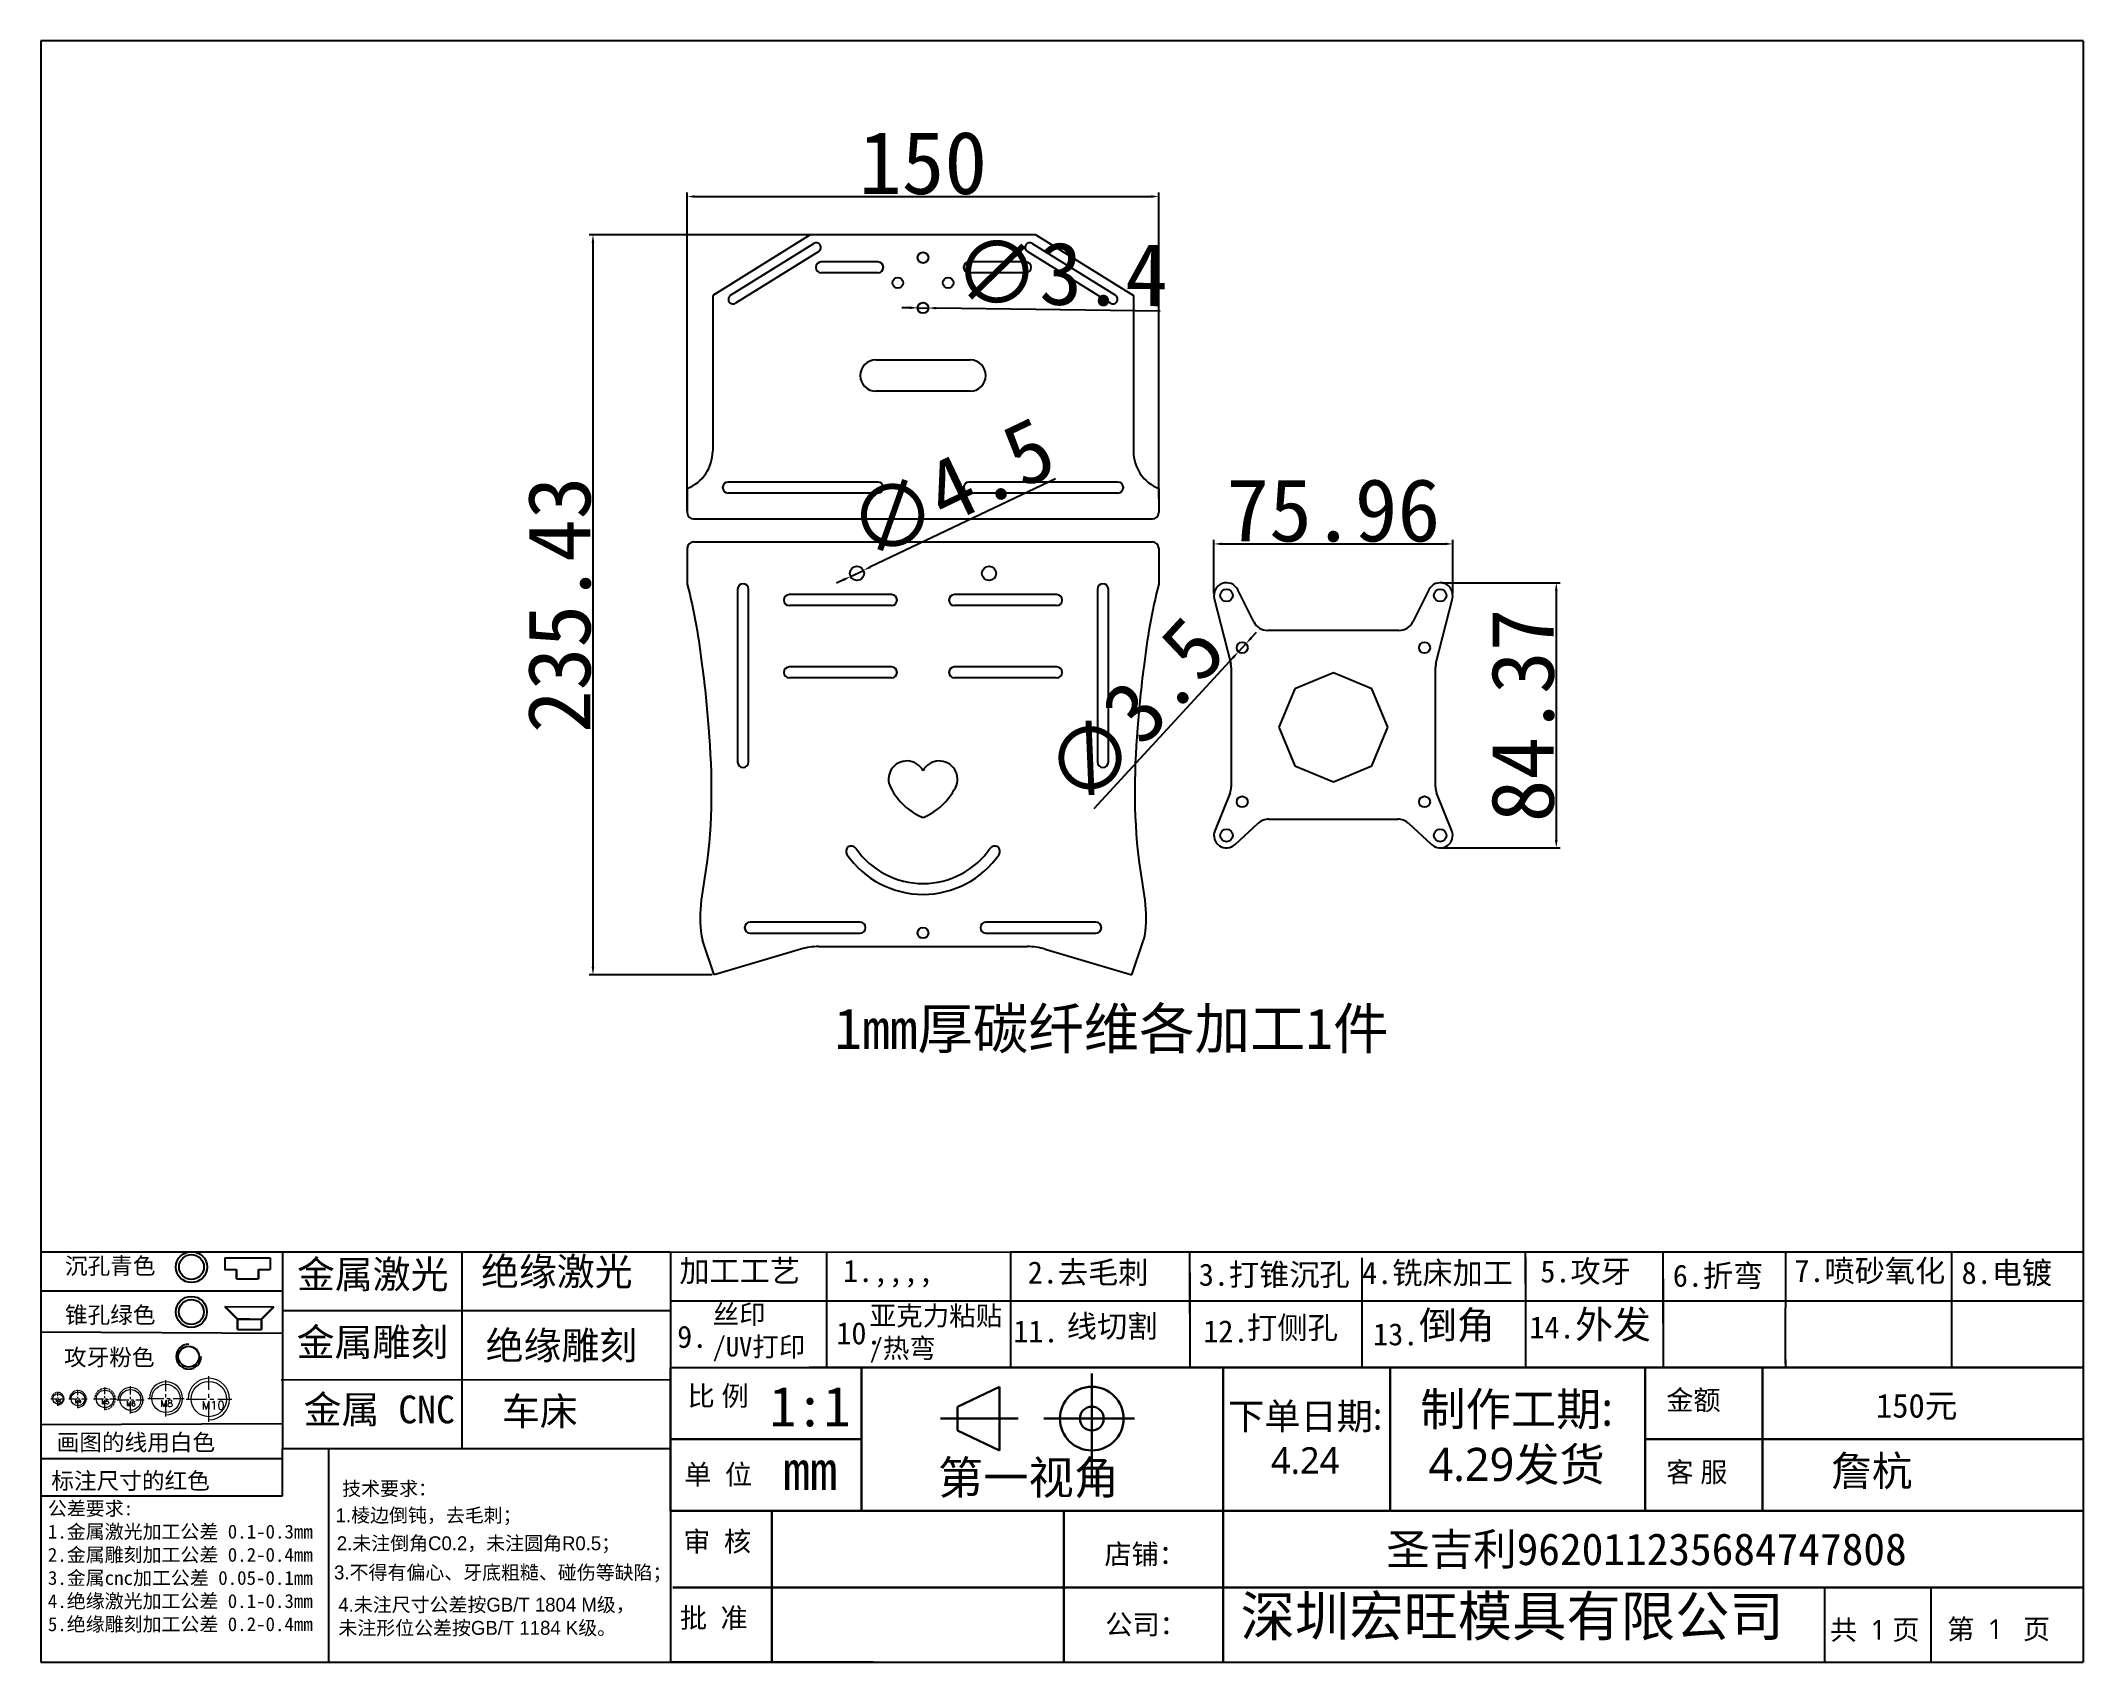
# Model space of a CAD drawing. Header units: millimetres. Extents: x 4428 to 5078, y -125 to 391.
import ezdxf

# ---------------------------------------------------------------- set-up
doc = ezdxf.new("R2010")
doc.units = ezdxf.units.MM
doc.linetypes.add('CENTER', pattern=[2, 1.25, -0.25, 0.25, -0.25])
doc.linetypes.add('HIDDEN', pattern=[9.525, 6.35, -3.175])
doc.layers.add('screw', color=33, linetype='Continuous', lineweight=13)
doc.layers.add('粗实线', color=7, linetype='Continuous', lineweight=30)
doc.styles.add('SLDTEXTSTYLE0', font='')
doc.styles.get("Standard").update_dxf_attribs({"font": ''})
doc.styles.add('TXT', font='txt.shx', dxfattribs={"bigfont": 'gbcbig.shx'})
doc.styles.add('微软雅黑_txtstyle_2.00_0_0', font='msyh.ttf', dxfattribs={"height": 2})
doc.styles.add('微软雅黑_txtstyle_3.00_0_0', font='msyh.ttf', dxfattribs={"height": 3})
doc.styles.get('SLDTEXTSTYLE0').set_extended_font_data('汉仪长仿宋体')
doc.styles.get('Standard').set_extended_font_data('SimSun')
doc.dimstyles.new('常用中号标注2', dxfattribs={"dimtxt": 10, "dimasz": 2.5, "dimexe": 1.25, "dimexo": 0.625, "dimtad": 1, "dimdsep": 46, "dimtxsty": 'Standard', "dimcen": 5, "dimclrd": 1, "dimclre": 1, "dimclrt": 1, "dimadec": 0, "dimazin": 0, "dimtfac": 1, "dimtmove": 0, "dimatfit": 3, "dimfxl": 0, "dimarcsym": 0})

# ---------------------------------------------------------------- blocks, each defined once
blk = doc.blocks.new('*D308')
at = {"color": 1, "lineweight": -2, "transparency": 16777216}
for p, q in [((4676.26, 328.86), (4601.97, 328.86)), ((4603.22, 326.36), (4603.22, 95.93)), ((4641.12, 93.43), (4601.97, 93.43))]:
    blk.add_line(p, q, dxfattribs=at)
at = {"color": 1, "transparency": 16777216}
for points in [[(4602.81, 326.36), (4603.64, 326.36), (4603.22, 328.86)], [(4602.81, 95.93), (4603.64, 95.93), (4603.22, 93.43)]]:
    blk.add_solid(points, dxfattribs=at)
at = {"layer": 'Defpoints', "color": 0, "transparency": 16777216}
for p in [(4676.89, 328.86), (4603.22, 93.43), (4641.75, 93.43)]:
    blk.add_point(p, dxfattribs=at)
at = {"color": 1, "transparency": 16777216, "insert": (4592.6, 211.14), "char_height": 20, "attachment_point": 5, "rotation": 90}
blk.add_mtext('235.43', dxfattribs=at)
blk = doc.blocks.new('*D309')
at = {"color": 1, "lineweight": -2, "transparency": 16777216}
for p, q in [((4633.21, 241.08), (4633.21, 342.25)), ((4635.71, 341), (4780.71, 341)), ((4783.21, 244.91), (4783.21, 342.25))]:
    blk.add_line(p, q, dxfattribs=at)
at = {"color": 1, "transparency": 16777216}
for points in [[(4635.71, 341.42), (4635.71, 340.58), (4633.21, 341)], [(4780.71, 341.42), (4780.71, 340.58), (4783.21, 341)]]:
    blk.add_solid(points, dxfattribs=at)
at = {"layer": 'Defpoints', "color": 0, "transparency": 16777216}
for p in [(4783.21, 341), (4783.21, 244.29), (4633.21, 240.45)]:
    blk.add_point(p, dxfattribs=at)
at = {"color": 1, "transparency": 16777216, "insert": (4708.21, 351.62), "char_height": 20, "attachment_point": 5}
blk.add_mtext('150', dxfattribs=at)
blk = doc.blocks.new('*D311')
at = {"color": 1, "lineweight": -2, "transparency": 16777216}
for p, q in [((4800.75, 214.78), (4800.75, 231.76)), ((4803.25, 230.51), (4874.21, 230.51)), ((4876.71, 214.78), (4876.71, 231.76))]:
    blk.add_line(p, q, dxfattribs=at)
at = {"color": 1, "transparency": 16777216}
for points in [[(4803.25, 230.93), (4803.25, 230.09), (4800.75, 230.51)], [(4874.21, 230.93), (4874.21, 230.09), (4876.71, 230.51)]]:
    blk.add_solid(points, dxfattribs=at)
at = {"layer": 'Defpoints', "color": 0, "transparency": 16777216}
for p in [(4876.71, 230.51), (4800.75, 214.15), (4876.71, 214.15)]:
    blk.add_point(p, dxfattribs=at)
at = {"color": 1, "transparency": 16777216, "insert": (4838.73, 241.13), "char_height": 20, "attachment_point": 5}
blk.add_mtext('75.96', dxfattribs=at)
blk = doc.blocks.new('*D312')
at = {"color": 1, "lineweight": -2, "transparency": 16777216}
for p, q in [((4873.34, 218.15), (4910.89, 218.15)), ((4909.64, 215.65), (4909.64, 136.29)), ((4873.34, 133.79), (4910.89, 133.79))]:
    blk.add_line(p, q, dxfattribs=at)
at = {"color": 1, "transparency": 16777216}
for points in [[(4909.23, 215.65), (4910.06, 215.65), (4909.64, 218.15)], [(4909.23, 136.29), (4910.06, 136.29), (4909.64, 133.79)]]:
    blk.add_solid(points, dxfattribs=at)
at = {"layer": 'Defpoints', "color": 0, "transparency": 16777216}
for p in [(4872.71, 218.15), (4872.71, 133.79), (4909.64, 133.79)]:
    blk.add_point(p, dxfattribs=at)
at = {"color": 1, "transparency": 16777216, "insert": (4899.02, 175.97), "char_height": 20, "attachment_point": 5, "rotation": 90}
blk.add_mtext('84.37', dxfattribs=at)
blk = doc.blocks.new('*D313')
at = {"color": 1, "lineweight": -2, "transparency": 16777216}
for p, q in [((4750.4, 251.22), (4691.5, 223.17)), ((4685.18, 220.16), (4689.24, 222.1)), ((4682.92, 219.09), (4680.66, 218.01))]:
    blk.add_line(p, q, dxfattribs=at)
at = {"color": 1, "transparency": 16777216}
for points in [[(4691.32, 223.55), (4691.68, 222.8), (4689.24, 222.1)], [(4682.74, 219.47), (4683.1, 218.71), (4685.18, 220.16)]]:
    blk.add_solid(points, dxfattribs=at)
at = {"layer": 'Defpoints', "color": 0, "transparency": 16777216}
for p in [(4689.24, 222.1), (4685.18, 220.16)]:
    blk.add_point(p, dxfattribs=at)
at = {"color": 1, "transparency": 16777216, "insert": (4717.18, 248.02), "char_height": 20, "attachment_point": 5, "rotation": 25.46335}
blk.add_mtext('∅4.5', dxfattribs=at)
blk = doc.blocks.new('*D314')
at = {"color": 1, "lineweight": -2, "transparency": 16777216}
for p, q in [((4812.61, 200.62), (4814.3, 202.45)), ((4810.92, 198.78), (4808.55, 196.2)), ((4762.67, 146.36), (4806.85, 194.36))]:
    blk.add_line(p, q, dxfattribs=at)
at = {"color": 1, "transparency": 16777216}
for points in [[(4806.55, 194.64), (4807.16, 194.08), (4808.55, 196.2)], [(4812.3, 200.9), (4812.92, 200.33), (4810.92, 198.78)]]:
    blk.add_solid(points, dxfattribs=at)
at = {"layer": 'Defpoints', "color": 0, "transparency": 16777216}
for p in [(4808.55, 196.2), (4810.92, 198.78)]:
    blk.add_point(p, dxfattribs=at)
at = {"color": 1, "transparency": 16777216, "insert": (4775.53, 177.16), "char_height": 20, "attachment_point": 5, "rotation": 47.36949}
blk.add_mtext('∅3.5', dxfattribs=at)
blk = doc.blocks.new('*D315')
at = {"color": 1, "lineweight": -2, "transparency": 16777216}
for p, q in [((4704.01, 305.62), (4701.51, 305.65)), ((4706.51, 305.59), (4709.91, 305.54)), ((4783.69, 304.55), (4712.41, 305.51))]:
    blk.add_line(p, q, dxfattribs=at)
at = {"color": 1, "transparency": 16777216}
for points in [[(4704.02, 306.04), (4704.01, 305.2), (4706.51, 305.59)], [(4712.42, 305.92), (4712.4, 305.09), (4709.91, 305.54)]]:
    blk.add_solid(points, dxfattribs=at)
at = {"layer": 'Defpoints', "color": 0, "transparency": 16777216}
for p in [(4706.51, 305.59), (4709.91, 305.54)]:
    blk.add_point(p, dxfattribs=at)
at = {"color": 1, "transparency": 16777216, "insert": (4752.09, 316.37), "char_height": 20, "attachment_point": 5, "rotation": 359.23009}
blk.add_mtext('∅3.4', dxfattribs=at)

msp = doc.modelspace()

# ---------------------------------------------------------------- linework, layer by layer
for p, q in [((4427.616, 390.521), (4427.616, -125.176)), ((5077.273, 390.521), (4427.616, 390.521)), ((5077.273, 390.521), (5077.272, -125.176)), ((4504.464, 5.251), (4427.616, 5.251)), ((4504.464, 5.251), (4504.464, -57.352)), ((4627.854, 5.251), (4736.023, 5.327)), ((4627.854, 5.251), (4627.856, -32.074)), ((4677.526, 5.286), (4677.526, -31.449)), ((4736.023, 5.327), (5077.545, 5.29)), ((4736.023, 5.327), (4736.023, -31.449)), ((4793.086, -14.273), (4793.088, 5.321)), ((4847.754, 3.469), (4847.754, -31.449)), ((4899.878, -4.726), (4899.879, 5.309)), ((4899.878, 3.485), (4899.878, -31.449)), ((4943.693, -17.378), (4943.664, 5.304)), ((4982.607, -30.172), (4982.611, 5.3)), ((5035.383, 5.294), (5035.383, -31.449)), ((4793.086, -1.429), (4793.086, -31.449)), ((4943.693, -3.307), (4943.693, -31.449)), ((4504.464, -7.145), (4427.616, -7.145)), ((4627.854, -10.292), (5077.271, -10.293)), ((4722.017, -10.292), (5077.272, -10.293)), ((4504.464, -20.616), (4427.616, -20.186)), ((4627.856, -31.449), (4737.544, -31.449)), ((4982.607, -28.896), (4982.607, -31.449)), ((4504.464, -49.405), (4427.616, -49.726)), ((4627.856, -57.352), (4504.464, -57.352)), ((4504.477, -60.386), (4504.477, -57.352)), ((4519.116, -57.352), (4519.116, -125.176)), ((4427.616, -60.386), (4504.477, -60.386)), ((4504.477, -72.238), (4504.477, -60.386)), ((4427.616, -72.238), (4504.477, -72.238)), ((4627.856, -77.047), (4627.856, -125.176)), ((4995.091, -125.175), (4995.091, -101.479)), ((5028.757, -101.479), (5028.757, -125.175)), ((4427.616, -125.176), (4704.22, -125.175)), ((4692.457, -125.176), (4627.856, -125.176)), ((4660.107, -125.175), (5077.272, -125.176))]:
    msp.add_line(p, q)
at = {"color": 7, "linetype": 'Continuous', "lineweight": 25}
for p, q in [((4672.321, 328.856), (4641.309, 309.484)), ((4647.026, 309.595), (4673.436, 326.092)), ((4744.1, 328.856), (4672.321, 328.856)), ((4742.985, 326.092), (4769.395, 309.595)), ((4744.1, 328.856), (4775.112, 309.484)), ((4675.025, 323.548), (4648.616, 307.051)), ((4693.869, 320.203), (4675.869, 320.203)), ((4740.869, 320.203), (4722.869, 320.203)), ((4767.805, 307.051), (4741.396, 323.548)), ((4693.869, 316.703), (4675.869, 316.703)), ((4740.869, 316.703), (4722.869, 316.703)), ((4641.309, 309.484), (4641.309, 260.062)), ((4775.112, 309.484), (4775.112, 260.062)), ((4693.211, 289.069), (4723.211, 289.069)), ((4723.211, 279.069), (4693.211, 279.069)), ((4633.211, 248.126), (4633.211, 240.453)), ((4693.869, 250.203), (4646.211, 250.203)), ((4770.211, 250.203), (4722.869, 250.203)), ((4783.211, 248.126), (4783.211, 240.453)), ((4693.869, 246.703), (4646.211, 246.703)), ((4770.211, 246.703), (4722.869, 246.703)), ((4635.211, 238.453), (4781.211, 238.453)), ((4633.211, 229.132), (4633.211, 217.754)), ((4635.211, 231.132), (4781.211, 231.132)), ((4783.211, 229.132), (4783.211, 217.754)), ((4649.235, 216.112), (4649.235, 161.112)), ((4652.735, 161.112), (4652.735, 216.112)), ((4763.686, 216.112), (4763.686, 161.112)), ((4767.186, 161.112), (4767.186, 216.112)), ((4813.433, 205.75), (4808.329, 215.945)), ((4869.136, 215.945), (4864.032, 205.75)), ((4698.211, 214.382), (4665.711, 214.382)), ((4698.211, 210.882), (4665.711, 210.882)), ((4750.711, 214.382), (4718.211, 214.382)), ((4750.711, 210.882), (4718.211, 210.882)), ((4800.873, 213.18), (4806.082, 192.424)), ((4871.383, 192.424), (4876.592, 213.18)), ((4859.561, 202.988), (4817.904, 202.988)), ((4698.211, 191.382), (4665.711, 191.382)), ((4750.711, 191.382), (4718.211, 191.382)), ((4806.232, 191.207), (4806.232, 153.201)), ((4838.732, 189.535), (4826.478, 184.459)), ((4850.987, 184.459), (4838.732, 189.535)), ((4871.232, 153.201), (4871.232, 191.207)), ((4698.211, 187.882), (4665.711, 187.882)), ((4750.711, 187.882), (4718.211, 187.882)), ((4826.478, 184.459), (4821.402, 172.204)), ((4856.063, 172.204), (4850.987, 184.459)), ((4821.402, 172.204), (4826.478, 159.949)), ((4850.987, 159.949), (4856.063, 172.204)), ((4826.478, 159.949), (4838.732, 154.873)), ((4838.732, 154.873), (4850.987, 159.949)), ((4805.874, 151.342), (4801.039, 139.274)), ((4876.426, 139.274), (4871.591, 151.342)), ((4818.241, 142.988), (4859.224, 142.988)), ((4807.465, 134.847), (4814.849, 141.663)), ((4862.615, 141.663), (4870, 134.847)), ((4641.75, 93.43), (4638.036, 104.459)), ((4688.211, 110.195), (4653.211, 110.195)), ((4653.211, 106.695), (4688.211, 106.695)), ((4763.211, 110.195), (4728.211, 110.195)), ((4728.211, 106.695), (4763.211, 106.695)), ((4774.671, 93.43), (4778.385, 104.459)), ((4669.365, 101.601), (4641.75, 93.43)), ((4675.04, 102.423), (4741.381, 102.423)), ((4747.056, 101.601), (4774.671, 93.43))]:
    msp.add_line(p, q, dxfattribs=at)
at = {"color": 4}
for p, q in [((4486.127, 3.442), (4500.519, 3.416)), ((4486.127, 3.442), (4486.127, -0.27)), ((4500.519, 3.416), (4500.519, -0.27)), ((4486.078, -0.27), (4489.834, -0.27)), ((4486.3, -0.27), (4486.127, -0.27)), ((4489.834, -3.27), (4496.828, -3.27)), ((4496.828, -0.27), (4500.519, -0.27))]:
    msp.add_line(p, q, dxfattribs=at)
at = {"color": 1}
for p, q in [((4627.854, 5.251), (4504.464, 5.251)), ((4561.49, 5.251), (4561.49, -57.352)), ((4627.855, -13.412), (4504.464, -13.412)), ((4627.856, -35.411), (4504.08, -35.479))]:
    msp.add_line(p, q, dxfattribs=at)
at = {"color": 3}
for p, q in [((4486.125, -12.091), (4501.753, -12.119)), ((4490.151, -19.38), (4497.745, -19.38)), ((4493.942, -16.122), (4497.745, -16.122))]:
    msp.add_line(p, q, dxfattribs=at)
at = {"lineweight": 30}
for p, q in [((4627.856, -31.45), (4627.856, -77.047)), ((4671.968, -31.449), (5077.272, -31.449)), ((4688.651, -77.047), (4688.651, -31.45)), ((4803.692, -77.046), (4803.692, -31.449)), ((4856.767, -31.449), (4856.767, -77.046)), ((4937.949, -31.449), (4937.949, -77.046)), ((4975.214, -31.449), (4975.214, -77.046)), ((4719.13, -43.917), (4732.505, -37.585)), ((4732.505, -57.85), (4732.505, -37.585)), ((4761.891, -69.636), (4761.891, -33.365)), ((4719.13, -51.517), (4719.13, -43.917)), ((4738.498, -47.717), (4713.806, -47.717)), ((4719.13, -51.517), (4732.505, -57.85)), ((4775.455, -47.717), (4746.622, -47.717)), ((4627.856, -54.248), (4688.651, -54.248)), ((4937.949, -54.247), (5077.272, -54.247)), ((4627.856, -77.047), (5077.272, -77.046)), ((4660.107, -125.176), (4660.107, -77.047)), ((4671.968, -77.046), (4805.235, -77.046)), ((4753.029, -125.175), (4753.029, -77.046)), ((4753.029, -125.175), (4753.029, -77.046)), ((4803.692, -125.175), (4803.692, -77.046)), ((4805.235, -77.046), (5077.272, -77.046)), ((4628.667, -101.479), (4937.949, -101.479)), ((4937.949, -101.479), (5077.272, -101.479))]:
    msp.add_line(p, q, dxfattribs=at)
at = {"color": 7, "linetype": 'Continuous', "lineweight": 25}
for centre, radius in [((4708.211, 321.564), 1.7), ((4700.211, 313.564), 1.7), ((4716.211, 313.564), 1.7), ((4708.211, 305.564), 1.7), ((4687.211, 221.132), 2.25), ((4729.211, 221.132), 2.25), ((4804.752, 214.154), 2), ((4872.712, 214.154), 2), ((4809.732, 197.488), 1.75), ((4867.732, 197.488), 1.75), ((4809.732, 148.488), 1.75), ((4867.732, 148.488), 1.75), ((4804.752, 137.787), 2), ((4872.712, 137.787), 2), ((4708.211, 106.776), 1.7)]:
    msp.add_circle(centre, radius, dxfattribs=at)
at = {"color": 4}
for radius in [4.948, 3.959]:
    msp.add_circle((4475.524, 0.506), radius, dxfattribs=at)
at = {"color": 3}
for radius in [4.948, 3.959]:
    msp.add_circle((4475.491, -13.781), radius, dxfattribs=at)
at = {"color": 6, "linetype": 'ByBlock'}
msp.add_circle((4474.64, -28.003), 3.299, dxfattribs=at)
at = {"lineweight": 30}
for radius in [10.133, 3.8]:
    msp.add_circle((4761.891, -47.717), radius, dxfattribs=at)
at = {"color": 7, "linetype": 'Continuous', "lineweight": 25}
for centre, radius, start, end in [((4674.231, 324.82), 1.5, 301.991626, 121.991626), ((4742.191, 324.82), 1.5, 58.008374, 238.008374), ((4675.869, 318.453), 1.75, 90, 270), ((4693.869, 318.453), 1.75, 270, 90), ((4722.869, 318.453), 1.75, 90, 270), ((4740.869, 318.453), 1.75, 270, 90), ((4647.821, 308.323), 1.5, 121.991626, 301.991626), ((4768.6, 308.323), 1.5, 238.008374, 58.008374), ((4693.211, 284.069), 5, 90, 270), ((4723.211, 284.069), 5, 270, 90), ((4628.463, 260.062), 12.846, 291.68908, 0), ((4787.958, 260.062), 12.846, 180, 248.31092), ((4646.211, 248.453), 1.75, 90, 270), ((4693.869, 248.453), 1.75, 270, 90), ((4722.869, 248.453), 1.75, 90, 270), ((4770.211, 248.453), 1.75, 270, 90), ((4635.211, 240.453), 2, 180, 270), ((4781.211, 240.453), 2, 270, 0), ((4635.211, 229.132), 2, 90, 180), ((4781.211, 229.132), 2, 0, 90), ((4650.985, 216.112), 1.75, 0, 180), ((4765.436, 216.112), 1.75, 0, 180), ((4804.752, 214.154), 4, 26.594554, 194.089136), ((4872.712, 214.154), 4, 345.910864, 153.405446), ((4665.711, 212.632), 1.75, 90, 270), ((4698.211, 212.632), 1.75, 270, 90), ((4718.211, 212.632), 1.75, 90, 270), ((4750.711, 212.632), 1.75, 270, 90), ((4817.904, 207.988), 5, 206.594554, 270), ((4859.561, 207.988), 5, 270, 333.405446), ((4665.711, 189.632), 1.75, 90, 270), ((4698.211, 189.632), 1.75, 270, 90), ((4718.211, 189.632), 1.75, 90, 270), ((4750.711, 189.632), 1.75, 270, 90), ((4801.232, 191.207), 5, 0, 14.089136), ((4876.232, 191.207), 5, 165.910864, 180), ((4650.985, 161.112), 1.75, 180, 0), ((4703.068, 155.653), 5.821, 27.935143, 207.935143), ((4713.353, 155.653), 5.821, 332.064857, 152.064857), ((4765.436, 161.112), 1.75, 180, 0), ((4716.129, 162.336), 20.492, 207.336657, 247.267403), ((4700.292, 162.336), 20.492, 292.732597, 332.663343), ((4801.232, 153.201), 5, 338.167311, 0), ((4876.232, 153.201), 5, 180, 201.832689), ((4818.241, 137.988), 5, 90, 132.70525), ((4859.224, 137.988), 5, 47.29475, 90), ((4804.752, 137.787), 4, 158.167311, 312.70525), ((4872.712, 137.787), 4, 227.29475, 21.832689), ((4685.426, 132.725), 1.719, 34.58473, 214.58473), ((4708.211, 148.434), 29.394, 214.58473, 325.41527), ((4708.211, 148.434), 25.955, 214.58473, 325.41527), ((4730.995, 132.725), 1.719, 325.41527, 145.41527), ((4653.211, 108.445), 1.75, 90, 270), ((4688.211, 108.445), 1.75, 270, 90), ((4728.211, 108.445), 1.75, 90, 270), ((4763.211, 108.445), 1.75, 270, 90), ((4675.04, 82.423), 20, 90, 106.4829), ((4741.381, 82.423), 20, 73.5171, 90)]:
    msp.add_arc(centre, radius, start, end, dxfattribs=at)
at = {"color": 6, "linetype": 'ByBlock'}
msp.add_arc((4474.64, -28.003), 3.959, 90, 0, dxfattribs=at)
at = {"color": 7, "linetype": 'Continuous', "lineweight": 25}
for points in [[(4633.211, 217.754), (4635.515, 209.099), (4637.871, 193.819), (4641.108, 163.566), (4641.445, 134.259), (4636.32, 112.043), (4638.036, 104.459)], [(4783.211, 217.754), (4780.906, 209.099), (4778.55, 193.819), (4775.313, 163.566), (4774.976, 134.259), (4780.101, 112.043), (4778.385, 104.459)]]:
    msp.add_open_spline(points, degree=3, knots=[0, 0, 0, 0, 0.2352467, 0.4062942, 0.801186, 1, 1, 1, 1], dxfattribs=at)
at = {"layer": 'screw', "color": 6, "linetype": 'CENTER', "ltscale": 2.032}
for p, q in [((4439.391, -44.342), (4439.391, -38.536)), ((4436.488, -41.439), (4442.294, -41.439))]:
    msp.add_line(p, q, dxfattribs=at)
at = {"layer": 'screw', "color": 6, "linetype": 'CENTER', "ltscale": 2.54}
for p, q in [((4448.007, -45.068), (4448.007, -37.81)), ((4444.378, -41.439), (4451.636, -41.439))]:
    msp.add_line(p, q, dxfattribs=at)
at = {"layer": 'screw', "color": 6, "linetype": 'CENTER', "ltscale": 3.048}
for p, q in [((4456.124, -46.111), (4456.124, -37.402)), ((4451.769, -41.756), (4460.478, -41.756))]:
    msp.add_line(p, q, dxfattribs=at)
at = {"layer": 'screw', "color": 6, "linetype": 'CENTER', "ltscale": 4.064}
for p, q in [((4467.414, -47.085), (4467.414, -35.473)), ((4461.608, -41.279), (4473.22, -41.279))]:
    msp.add_line(p, q, dxfattribs=at)
at = {"layer": 'screw', "color": 6, "linetype": 'CENTER', "ltscale": 5.08}
for p, q in [((4481.051, -48.754), (4481.051, -34.239)), ((4473.794, -41.496), (4488.309, -41.496))]:
    msp.add_line(p, q, dxfattribs=at)
at = {"layer": 'screw', "color": 6, "linetype": 'CENTER', "ltscale": 1.524}
for p, q in [((4430.82, -41.384), (4435.175, -41.384)), ((4433.032, -43.616), (4433.032, -39.262))]:
    msp.add_line(p, q, dxfattribs=at)
at = {"layer": 'screw', "color": 6}
for centre, radius in [((4448.007, -41.439), 2.771), ((4456.124, -41.756), 3.299), ((4467.414, -41.279), 4.486), ((4481.051, -41.496), 5.608), ((4433.032, -41.439), 1.649), ((4439.391, -41.439), 2.177)]:
    msp.add_circle(centre, radius, dxfattribs=at)
for centre, radius in [((4439.391, -41.439), 2.639), ((4456.124, -41.756), 3.959), ((4467.414, -41.279), 5.278), ((4481.051, -41.496), 6.598)]:
    msp.add_arc(centre, radius, 270, 180, dxfattribs=at)
at = {"layer": 'screw', "color": 6, "linetype": 'HIDDEN', "ltscale": 0.1}
msp.add_arc((4448.007, -41.439), 3.299, 270, 180, dxfattribs=at)
at = {"layer": 'screw', "color": 6, "linetype": 'HIDDEN', "ltscale": 0.06}
msp.add_arc((4432.998, -41.384), 1.979, 270, 180, dxfattribs=at)
at = {"layer": '粗实线', "color": 4, "ltscale": 0.5}
for p, q in [((4489.834, -0.27), (4489.834, -3.27)), ((4496.828, -0.27), (4496.828, -3.27))]:
    msp.add_line(p, q, dxfattribs=at)
at = {"layer": '粗实线', "color": 3, "extrusion": (-3.67388e-16, -1, -3.47073e-15)}
for p, q in [((4490.151, -16.117), (4486.125, -12.091)), ((4497.75, -16.122), (4501.753, -12.119))]:
    msp.add_line(p, q, dxfattribs=at)
at = {"layer": '粗实线', "color": 3, "ltscale": 0.5}
for p, q in [((4490.151, -16.122), (4490.151, -19.38)), ((4497.745, -16.122), (4497.745, -19.38))]:
    msp.add_line(p, q, dxfattribs=at)
at = {"layer": '粗实线', "color": 3}
msp.add_open_spline([(4493.942, -16.122), (4493.706, -16.121), (4493.461, -16.121), (4492.973, -16.12), (4492.729, -16.12), (4492.261, -16.119), (4492.037, -16.119), (4491.622, -16.119), (4491.432, -16.118), (4491.095, -16.118), (4490.937, -16.118), (4490.658, -16.117), (4490.537, -16.117), (4490.344, -16.117), (4490.27, -16.117), (4490.174, -16.117), (4490.151, -16.117), (4490.151, -16.117), (4490.174, -16.117), (4490.27, -16.117), (4490.344, -16.117), (4490.537, -16.117), (4490.658, -16.117), (4490.937, -16.118), (4491.095, -16.118), (4491.432, -16.118), (4491.622, -16.119), (4492.037, -16.119), (4492.261, -16.119), (4492.729, -16.12), (4492.973, -16.12), (4493.463, -16.121), (4493.71, -16.121), (4493.952, -16.122), (4493.956, -16.122), (4493.96, -16.122)], degree=3, knots=[2.7151259, 2.7151259, 2.7151259, 2.7151259, 3.0511637, 3.0511637, 3.390182, 3.390182, 3.7292004, 3.7292004, 4.0682187, 4.0682187, 4.4072367, 4.4072367, 4.7462547, 4.7462547, 5.0852728, 5.0852728, 5.4242908, 5.4242908, 5.7633088, 5.7633088, 6.1023268, 6.1023268, 6.4413448, 6.4413448, 6.7803628, 6.7803628, 7.1193811, 7.1193811, 7.4583995, 7.4583995, 7.7974178, 7.7974178, 8.1364361, 8.1364361, 8.14177, 8.14177, 8.14177, 8.14177], dxfattribs=at)

# ---------------------------------------------------------------- texts
at = {"color": 4}
msp.add_text('沉孔青色', height=5.2782, dxfattribs=at).set_placement((4435.272, -1.767))
at = {"color": 3}
msp.add_text('锥孔绿色', height=5.2782, dxfattribs=at).set_placement((4435.272, -17.354))
at = {"color": 6}
msp.add_text('攻牙粉色', height=5.2782, dxfattribs=at).set_placement((4434.973, -30.851))
at = {"color": 7}
msp.add_text('画图的线用白色', height=5.2782, dxfattribs=at).set_placement((4432.633, -57.897))
at = {"color": 1}
msp.add_text('标注尺寸的红色', height=5.2782, dxfattribs=at).set_placement((4430.95, -70.133))
at = {"lineweight": 30, "attachment_point": 5}
for s, insert, char_height, width, style in [('{\\fSimSun|b0|i0|c134|p34;1mm厚碳纤维各加工1件}', (4768.166, 75.596), 12.92961, 310.31064, '微软雅黑_txtstyle_3.00_0_0'), ('比 例', (4643.051, -40.84), 6.3329, 40.53037, '微软雅黑_txtstyle_2.00_0_0'), ('制作工期:\\P{\\C1;4.29}发货', (4897.039, -54.085), 10.55478, 85.94134, '微软雅黑_txtstyle_2.00_0_0'), ('金额', (4953.273, -42.188), 6.3329, 151.98889, '微软雅黑_txtstyle_3.00_0_0'), ('下单日期:\\P{\\C1;4.24}', (4829.768, -54.085), 8.4438, 93.18994, '微软雅黑_txtstyle_2.00_0_0'), ('{\\fSimSun|b0|i0|c134|p34;150元}', (5024.291, -44.014), 7.59944, 182.38666, '微软雅黑_txtstyle_3.00_0_0'), ('{\\fSTFangsong|b0|i0|c134|p2;詹杭 }', (5009.985, -64.927), 9.49931, 224.53905, '微软雅黑_txtstyle_3.00_0_0'), ('单  位', (4643.051, -65.815), 6.3329, 40.53037, '微软雅黑_txtstyle_2.00_0_0'), (' 第一视角', (4739.975, -67.11), 10.5548, 85.94134, '微软雅黑_txtstyle_2.00_0_0'), ('客 服', (4954.364, -65.069), 6.3329, 151.98889, '微软雅黑_txtstyle_3.00_0_0'), ('审  核', (4642.735, -87.136), 6.3329, 40.53037, '微软雅黑_txtstyle_2.00_0_0'), ('店铺：', (4778.865, -91.174), 6.3329, 40.53037, '微软雅黑_txtstyle_2.00_0_0'), ('深圳宏旺模具有限公司', (4895.605, -111.262), 12.6657, 173.37657, '微软雅黑_txtstyle_3.00_0_0'), ('公司：', (4779.156, -113.5), 6.3329, 40.53037, '微软雅黑_txtstyle_2.00_0_0'), ('共  1 页', (5010.962, -115.249), 6.3329, 57.94034, '微软雅黑_txtstyle_3.00_0_0'), ('第  1   页', (5050.355, -115.04), 6.3329, 57.94034, '微软雅黑_txtstyle_3.00_0_0')]:
    msp.add_mtext(s, dxfattribs=dict(at, insert=insert, char_height=char_height, width=width, style=style))
at = {"color": 1, "char_height": 8.8336, "attachment_point": 1}
for s, insert in [('金属激光', (4509.086, 2.594)), ('绝缘激光', (4567.635, 3.482)), ('金属雕刻', (4508.972, -18.969)), ('绝缘雕刻', (4569.109, -20.04)), ('金属 CNC', (4511.191, -40.38)), ('车床', (4574.268, -40.959))]:
    msp.add_mtext_dynamic_manual_height_columns(s, width=8610.85667, gutter_width=32.4, heights=[0], dxfattribs=dict(at, insert=insert))
at = {"width": 97.29701, "attachment_point": 1}
for s, insert, char_height in [('{\\C1;加工工艺}', (4630.708, 2.797), 7.0375), ('{\\C1;1.\\C3;,,,,}', (4682.804, 2.804), 7.03754), ('{\\C1;2.\\C3;去毛刺}', (4741.53, 2.292), 7.03754), ('{\\C1; 3.\\C3;打锥沉孔}', (4791.149, 1.597), 7.03754), ('{\\C1;4.\\C3;铣床加工}', (4847.893, 2.156), 7.03754), ('{\\C1;5.\\C3;攻牙}', (4904.576, 2.631), 7.03754), ('{\\C1;6.\\C3;折弯}', (4946.714, 1.263), 7.03754), ('{\\C1;7.\\C3;喷砂氧化}', (4985.397, 2.803), 7.03754), ('{\\C1;8.\\C3;电镀}', (5038.573, 2.18), 7.03754), ('{\\C1;9.}', (4630.022, -18.172), 7.0375), ('{\\C1;10.}', (4680.653, -17.048), 7.0375), ('{\\C1;11.}', (4736.961, -16.444), 7.0375), ('{\\C1;12.}', (4797.352, -16.444), 7.0375), ('{\\C1;13.}', (4851.396, -17.379), 7.0375), ('{\\C1;14.}', (4901.129, -15.158), 7.0375)]:
    msp.add_mtext(s, dxfattribs=dict(at, insert=insert, char_height=char_height))
at = {"attachment_point": 1}
for s, width, heights, insert, char_height in [('{\\fSimSun|b1|i0|c134|p34;\\C3;丝印\\P/UV打印}', 1298.65881, [0], (4641.286, -11.46), 6.18354), ('{\\fSimSun|b1|i0|c134|p34;\\C3;亚克力粘贴\\P/热弯}', 1298.65881, [0], (4691.229, -11.909), 6.18354), ('{\\C3;倒角}', 1298.65881, [0], (4865.98, -13.556), 8.8336), ('{\\C3;外发}', 1298.65881, [0], (4915.635, -13.399), 8.8336), ('{\\C3;线切割}', 1298.65881, [0], (4753.921, -14.797), 7.0669), ('{\\C3;打侧孔}', 1298.65881, [0], (4811.267, -15.249), 7.0669), ('公差要求:\\P{\\C1;1.金属激光加工公差 0.1-0.3mm\\P2.金属雕刻加工公差 0.2-0.4mm\\P3.金属cnc加工公差 0.05-0.1mm\\P4.绝缘激光加工公差 0.1-0.3mm\\P5.绝缘雕刻加工公差 0.2-0.4mm}', 3735.69496, [4870.543], (4429.854, -74.088), 4.41681)]:
    msp.add_mtext_dynamic_manual_height_columns(s, width=width, gutter_width=32.4, heights=heights, dxfattribs=dict(at, insert=insert, char_height=char_height))
at = {"lineweight": 30, "char_height": 12.6657, "width": 4.6507, "attachment_point": 2, "line_spacing_factor": 0.9}
for s, insert in [('1:1', (4672.257, -37.516)), ('mm', (4672.241, -57.807))]:
    msp.add_mtext(s, dxfattribs=dict(at, insert=insert))
at = {"color": 6, "linetype": 'Continuous', "lineweight": 0, "char_height": 4.41681, "attachment_point": 1, "style": 'SLDTEXTSTYLE0'}
for s, insert in [('{\\fSimSun|b0|i0|c134|p2;技术要求：}', (4523.476, -67.781)), ('1.{\\fSimSun|b0|i0|c134|p2;棱边倒钝，去毛刺；}', (4521.391, -76.258)), ('2.{\\fSimSun|b0|i0|c134|p2;未注倒角}C0.2{\\fSimSun|b0|i0|c134|p2;，未注圆角}R0.5{\\fSimSun|b0|i0|c134|p2;；}', (4521.751, -85.158)), ('3.{\\fSimSun|b0|i0|c134|p2;不得有偏心、牙底粗糙、碰伤等缺陷；}', (4520.874, -94.44)), ('4.{\\fSimSun|b0|i0|c134|p2;未注尺寸公差按}GB/T 1804 M{\\fSimSun|b0|i0|c134|p2;级，\\P未注形位公差按}GB/T 1184 K{\\fSimSun|b0|i0|c134|p2;级。}', (4522.239, -104.706))]:
    msp.add_mtext(s, dxfattribs=dict(at, insert=insert))
at = {"color": 1, "lineweight": 30, "insert": (4938.345, -89.867), "char_height": 10.13259, "width": 239.50832, "attachment_point": 5, "style": '微软雅黑_txtstyle_3.00_0_0'}
msp.add_mtext('{\\fFangSong|b0|i0|c134|p49;圣吉利962011235684747808}', dxfattribs=at)
at = {"lineweight": 30, "insert": (4630.885, -107.932), "char_height": 6.3329, "attachment_point": 1, "style": '微软雅黑_txtstyle_2.00_0_0'}
msp.add_mtext('批  准', dxfattribs=at)
at = {"layer": 'screw', "color": 6, "style": 'TXT'}
for s, height, p in [('M3', 0.7917, (4432.359, -42.429)), ('M4', 1.0556, (4438.494, -42.759)), ('M5', 1.3195, (4446.885, -43.089)), ('M6', 1.5834, (4454.778, -43.736)), ('M8', 2.1113, (4465.62, -43.918)), ('M10', 2.6391, (4478.808, -44.795))]:
    msp.add_text(s, height=height, dxfattribs=at).set_placement(p)

# ---------------------------------------------------------------- dimensions: what is measured, and where the dimension line sits
for base, p1, p2, picture, middle in [((4783.211, 340.999), (4633.211, 240.453), (4783.211, 244.289), '*D309', (4708.211, 351.624)), ((4876.712, 230.509), (4800.752, 214.154), (4876.712, 214.154), '*D311', (4838.732, 241.134))]:
    dim = msp.add_linear_dim(base=base, p1=p1, p2=p2, dimstyle='常用中号标注2', override={"dimtxt": 20})
    dim.commit()
    dim.dimension.update_dxf_attribs({"geometry": picture, "text_midpoint": middle})
for base, p1, p2, picture, middle in [((4603.224, 93.43), (4676.888, 328.856), (4641.75, 93.43), '*D308', (4592.599, 211.143)), ((4909.643, 133.787), (4872.712, 218.154), (4872.712, 133.787), '*D312', (4899.018, 175.97))]:
    dim = msp.add_linear_dim(base=base, p1=p1, p2=p2, angle=90, dimstyle='常用中号标注2', override={"dimtxt": 20})
    dim.commit()
    dim.dimension.update_dxf_attribs({"geometry": picture, "text_midpoint": middle})
dim = msp.add_diameter_dim_2p(p1=(4706.511, 305.586), p2=(4709.91, 305.541), dimstyle='常用中号标注2', override={"dimtxt": 20})
dim.commit()
dim.dimension.update_dxf_attribs({"geometry": '*D315', "text_midpoint": (4751.939, 304.976), "dimtype": 163})
for p1, p2, picture, middle in [((4685.179, 220.165), (4689.242, 222.099), '*D313', (4717.179, 248.025)), ((4810.918, 198.776), (4808.547, 196.201), '*D314', (4775.531, 177.16))]:
    dim = msp.add_diameter_dim_2p(p1=p1, p2=p2, dimstyle='常用中号标注2', override={"dimtxt": 20})
    dim.commit()
    dim.dimension.update_dxf_attribs({"geometry": picture, "text_midpoint": middle})

doc.saveas('drawing.dxf')
